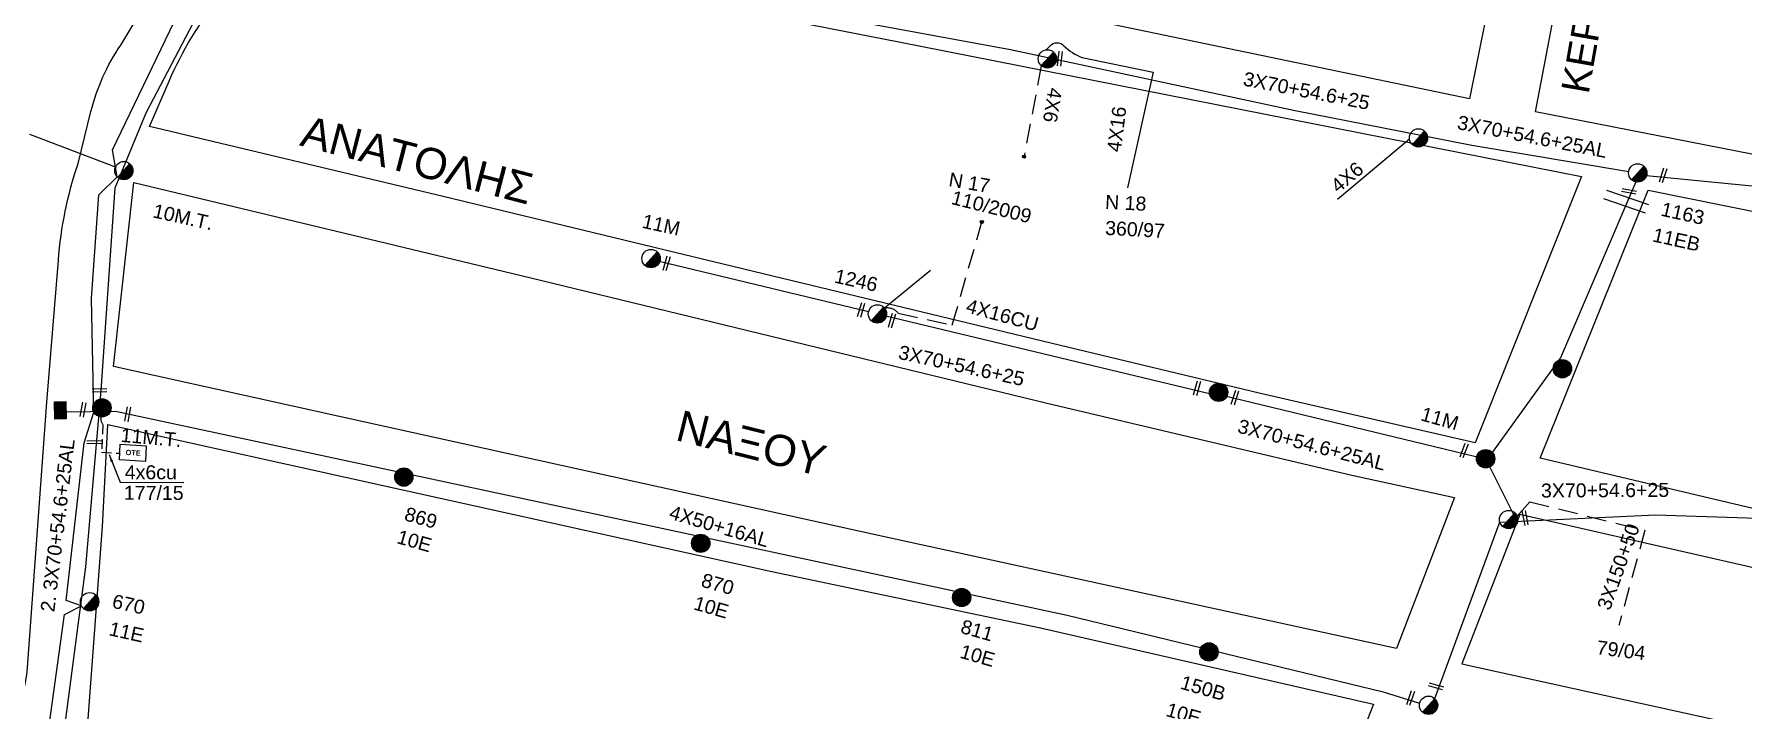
# Model space of a CAD drawing. Header units: millimetres. Extents: x 6950 to 9601, y 853 to 1951.
# Drawn here: x 7825.3 to 8045.2, y 1680.1 to 1767 of the extents above; entities that cross this region are included whole.
import ezdxf

# ---------------------------------------------------------------- set-up
doc = ezdxf.new("R2010")
doc.units = ezdxf.units.MM
doc.linetypes.add('DASHED', pattern=[19.05, 12.7, -6.35])
for name, color, linetype in [('Pillar OTE', 7, 'Continuous'), ('Άγνωστα', 7, 'Continuous'), ('Γυμνά εναέρια ΧΤ και ΦΟΠ (3Φ)   4x50+16AL', 7, 'Continuous'), ('Εναέρια παροχή ΧΤ 4x16', 7, 'SYN_LINE'), ('Επιγραφές - Σχήματα', 7, 'Continuous'), ('Μηχανική τομή', 7, 'Continuous'), ('Στύλος Ξύλινος', 7, 'Continuous'), ('Στύλος Ξύλινος @ 1', 7, 'Continuous'), ('Στύλος ΦΜ', 7, 'Continuous'), ('Στύλος ΦΜ @ 1', 7, 'Continuous'), ('Συνδέσεις', 7, 'Continuous'), ('Συνεστραμμένα ΧΤ   3x70+54.6+25 AL', 7, 'SYN_LINE'), ('Τομή', 7, 'Continuous'), ('Υπόβαθρο ΔΕΗ', 7, 'Continuous'), ('Υπόγεια καλώδια Παροχών ΧΤ   4x16CU', 7, 'DASHED'), ('Υπόγεια καλώδια Παροχών ΧΤ   4x50AL', 7, 'DASHED'), ('Υπόγεια καλώδια Παροχών ΧΤ   4x6', 7, 'DASHED')]:
    doc.layers.add(name, color=color, linetype=linetype)
doc.styles.add('arial', font='ARIAL.TTF')
doc.styles.get("Standard").update_dxf_attribs({"font": 'ARIAL.TTF'})
doc.linetypes.add('SYN_LINE', pattern='A,0.5,-0.0001,["/\\/\\/\\/",Standard,S=0.1,R=0,X=0,Y=-0.05],-0.25', length=0.7501)
doc.dimstyles.new('ISO-25', dxfattribs={"dimtxt": 2.5, "dimasz": 2.5, "dimexe": 1.25, "dimexo": 0.625, "dimtad": 1, "dimtxsty": 'Standard', "dimcen": 2.5, "dimadec": 0, "dimazin": 0, "dimtfac": 1, "dimtmove": 0, "dimatfit": 3, "dimfxl": 1, "dimarcsym": 0})

# ---------------------------------------------------------------- blocks, each defined once
blk = doc.blocks.new('ΤΟΜΗ')
at = {"layer": 'Τομή', "ltscale": 40}
for p, q in [((-5.68, 0), (5.68, 0)), ((5.68, -2.33), (-5.68, -2.33))]:
    blk.add_line(p, q, dxfattribs=at)
blk = doc.blocks.new('ΜΗΧΑΝΙΚΗ ΤΟΜΗ')
at = {"layer": 'Μηχανική τομή', "ltscale": 40}
for p, q in [((-1.89, 0.78), (1.89, 0.78)), ((1.89, 0), (-1.89, 0))]:
    blk.add_line(p, q, dxfattribs=at)
blk = doc.blocks.new('ΥΠΑΡΧΩΝ ΞΥΛΙΝΟΣ ΣΤΥΛΟΣ')
at = {"layer": 'Στύλος Ξύλινος'}
h = blk.add_hatch(color=7, dxfattribs=at)
h.paths.add_polyline_path([(-2.62, 0, 0.270008), (-1.29, -2.28), (1.3, 2.27, 0.576266)])
h.paths.add_polyline_path([(-1.29, -2.28, 0.574793), (2.62, 0, 0.268822), (1.3, 2.27)])
at = {"layer": 'Στύλος Ξύλινος', "color": 7}
blk.add_line((-1.29, -2.28), (1.3, 2.27), dxfattribs=at)
blk.add_circle((0, 0), 2.62, dxfattribs=at)
at = {"layer": 'Στύλος Ξύλινος', "flags": 4}
for tag, p in [('ΑΡΙΘΜΟΣ', (-4.91, 8.6)), ('ΤΥΠΟΣ', (-4.85, 3.39))]:
    blk.add_attdef(tag, p, '', height=4, dxfattribs=at)
blk = doc.blocks.new('ΥΠΑΡΧΩΝ ΤΣΙΜΕΝΤΕΝΙΟΣ ΣΤΥΛΟΣ')
at = {"layer": 'Στύλος ΦΜ'}
blk.add_hatch(color=7, dxfattribs=at).paths.add_polyline_path([(-1.29, -2.28, 0.574793), (2.62, 0, 0.268822), (1.3, 2.27)])
at = {"layer": 'Στύλος ΦΜ', "color": 7}
blk.add_line((-1.29, -2.28), (1.3, 2.27), dxfattribs=at)
blk.add_circle((0, 0), 2.62, dxfattribs=at)
at = {"layer": 'Στύλος ΦΜ', "flags": 4}
for tag, p in [('ΑΡΙΘΜΟΣ', (-4.68, 8.05)), ('ΤΥΠΟΣ', (-4.91, 3.03))]:
    blk.add_attdef(tag, p, '', height=4, dxfattribs=at)
blk = doc.blocks.new('_ΣΥΝΔΕΣΗ')
at = {"layer": 'Συνδέσεις', "linetype": 'SYN_LINE', "ltscale": 40}
blk.add_hatch(color=256, dxfattribs=at).paths.add_polyline_path([(0.5, -0.01, 1), (-0.5, -0.01, 1)])
at = {"layer": 'Συνδέσεις'}
blk.add_circle((0, -0.01), 0.5, dxfattribs=at)
blk = doc.blocks.new('PILLAR ΟΤΕ')
at = {"layer": 'Pillar OTE', "ltscale": 40}
blk.add_lwpolyline([(-3.31, 2.02), (3.39, 2.02), (3.39, -1.99), (-3.31, -1.99)], close=True, dxfattribs=at)
at = {"layer": 'Pillar OTE', "insert": (-1.81, 0.71), "char_height": 1.3575, "width": 109.961, "attachment_point": 1}
blk.add_mtext('{\\fArial|b1|i0|c161|p34;OTE}', dxfattribs=at)

msp = doc.modelspace()

# ---------------------------------------------------------------- hatches: boundary and pattern name
at = {"layer": 'Άγνωστα'}
h = msp.add_hatch(color=256, dxfattribs=at)
h.dxf.hatch_style = 1
h.paths.add_polyline_path([(7827.92, 1717.48), (7829.38, 1717.52), (7829.33, 1719.74), (7827.85, 1719.69)])

# ---------------------------------------------------------------- linework, layer by layer
at = {"layer": 'Άγνωστα', "color": 27, "linetype": 'Continuous', "ltscale": 20}
for points in [[(8031.39, 1748.01), (8021.71, 1725.37), (8021.67, 1725.31)], [(8005.52, 1681.53), (8013.83, 1704.02)]]:
    msp.add_lwpolyline(points, dxfattribs=at)
at = {"layer": 'Άγνωστα'}
msp.add_lwpolyline([(7829.38, 1717.52), (7827.92, 1717.48), (7827.85, 1719.69), (7829.33, 1719.74), (7829.38, 1717.52)], dxfattribs=at)
at = {"layer": 'Άγνωστα', "color": 27, "linetype": 'DASHED', "ltscale": 0.2}
msp.add_lwpolyline([(8016.12, 1705.01), (8017.74, 1706.84), (8032.57, 1703.18), (8029.21, 1690.93)], dxfattribs=at)
at = {"layer": 'Γυμνά εναέρια ΧΤ και ΦΟΠ (3Φ)   4x50+16AL', "color": 173, "ltscale": 40}
msp.add_lwpolyline([(8032.78, 1748.85), (8059.07, 1746.26), (8102.75, 1738.97)], dxfattribs=at)
at = {"layer": 'Γυμνά εναέρια ΧΤ και ΦΟΠ (3Φ)   4x50+16AL', "color": 27, "ltscale": 40}
msp.add_lwpolyline([(7829.3, 1718.43), (7835.7, 1718.5), (7908.42, 1702.92), (7958.19, 1692.26), (7998.87, 1682.41), (8003.57, 1680.92)], dxfattribs=at)
at = {"layer": 'Εναέρια παροχή ΧΤ 4x16', "color": 173, "ltscale": 20}
msp.add_lwpolyline([(7955.49, 1765), (7956.01, 1765.53, -0.418337), (7957.8, 1765.53, 0.109516), (7960.14, 1764.01), (7969.29, 1762.11), (7965.99, 1747.26)], format="xyb", dxfattribs=at)
at = {"layer": 'Συνεστραμμένα ΧΤ   3x70+54.6+25 AL', "color": 151, "linetype": 'SYN_LINE', "ltscale": 20}
msp.add_lwpolyline([(7828.22, 1673.58), (7826.87, 1675.87), (7829.15, 1692.33), (7831.33, 1693.44), (7829.38, 1694.15), (7831.67, 1714.43), (7832.92, 1718.39), (7832.62, 1732.99), (7833.57, 1746.36), (7835.94, 1748.65), (7835.32, 1752.14), (7847.24, 1776.93), (7849.29, 1777.32), (7850.93, 1778.95), (7865.72, 1786.85), (7869.04, 1786.11)], dxfattribs=at)
at = {"layer": 'Συνεστραμμένα ΧΤ   3x70+54.6+25 AL', "color": 27, "linetype": 'SYN_LINE', "ltscale": 20}
for points in [[(7828.67, 1673.99), (7831.89, 1698.47), (7833.87, 1721.18), (7835.68, 1747.25), (7839.65, 1756.9), (7849.89, 1776.4), (7868.19, 1785.18)], [(7932.64, 1731.29), (7904.62, 1738.01)], [(7933.79, 1731.02), (7976.54, 1720.78)], [(7978.14, 1720.56), (8012.07, 1712.38), (8012.09, 1712.33)], [(8013.83, 1704.02), (8013.9, 1704.22), (8033.95, 1705.18), (8047.07, 1704.74)]]:
    msp.add_lwpolyline(points, dxfattribs=at)
at = {"layer": 'Συνεστραμμένα ΧΤ   3x70+54.6+25 AL', "color": 173, "ltscale": 20}
msp.add_lwpolyline([(7879.79, 1781.87), (7905.3, 1773.47), (7950.91, 1765.05), (7987.57, 1757.2), (8010.29, 1752.74), (8030.49, 1749.35)], dxfattribs=at)
at = {"layer": 'Συνεστραμμένα ΧΤ   3x70+54.6+25 AL', "linetype": 'SYN_LINE', "ltscale": 15}
msp.add_lwpolyline([(7824.63, 1754.16), (7835.79, 1749.89)], dxfattribs=at)
at = {"layer": 'Συνεστραμμένα ΧΤ   3x70+54.6+25 AL', "color": 7, "linetype": 'SYN_LINE', "ltscale": 10}
msp.add_lwpolyline([(7940.64, 1736.62), (7934.7, 1731.76)], dxfattribs=at)
at = {"layer": 'Συνεστραμμένα ΧΤ   3x70+54.6+25 AL', "color": 27, "linetype": 'SYN_LINE', "ltscale": 15}
msp.add_lwpolyline([(8021.67, 1725.31), (8012.91, 1713.2)], dxfattribs=at)
at = {"layer": 'Συνεστραμμένα ΧΤ   3x70+54.6+25 AL', "color": 27, "linetype": 'SYN_LINE', "ltscale": 10}
msp.add_lwpolyline([(8012.09, 1712.33), (8015.93, 1704.68)], dxfattribs=at)
at = {"layer": 'Υπόβαθρο ΔΕΗ'}
for points in [[(7822.29, 1678.32, 0.099785), (7824.41, 1685.53), (7826.89, 1719.67), (7828.36, 1737.93, -0.061091), (7830.9, 1750.36), (7832.56, 1757.07, -0.090235), (7836.41, 1765.61), (7840.46, 1772.41), (7845.07, 1779.44), (7819.4, 1797.71), (7789.27, 1819.91), (7743.84, 1851.38), (7715.14, 1871.52), (7670.49, 1902.94)], [(8024.43, 1748.72), (8010.73, 1714.42), (7983.08, 1720.79), (7955.03, 1727.52), (7919.07, 1736.19), (7877.88, 1746.13), (7840.09, 1755.14), (7842.61, 1760.95, -0.067816), (7849.21, 1771.85, 0.006468), (7852.79, 1776.38), (7859.3, 1779.7), (7861.48, 1780.81), (7892.39, 1774.68), (7936.53, 1766.01), (8024.43, 1748.72)]]:
    msp.add_lwpolyline(points, format="xyb", dxfattribs=at)
msp.add_lwpolyline([(7978.25, 1854.44), (8008.29, 1832.88), (8022, 1822.59), (8016.41, 1790.66), (8010, 1758.69), (7952.47, 1770.64), (7913.9, 1778.32), (7918.16, 1799.73), (7925.9, 1813.57), (7941, 1838.39), (7959.56, 1867.84)], close=True, dxfattribs=at)
for points in [[(8029.97, 1817.32), (8056.57, 1799.23), (8041.69, 1773.42), (8047.85, 1769.79), (8062.14, 1795.27), (8077.84, 1784.53), (8058.37, 1749.23), (8018.49, 1757.03), (8029.97, 1817.32)], [(7838.07, 1747.92), (7889.02, 1735.72), (7955.64, 1719.52), (7994.85, 1710.27), (8008.06, 1707.39), (8000.61, 1687.97), (7934.68, 1702.33), (7864.33, 1717.86), (7835.44, 1724.26), (7838.07, 1747.92)], [(8033.01, 1746.95), (8063.39, 1740.79), (8111.72, 1731.05), (8121.5, 1729.25), (8107.57, 1691.51), (8019.07, 1712.45), (8033.01, 1746.95)], [(7834.72, 1716.78), (7872.89, 1708.33), (7920.21, 1697.86), (7954.76, 1690.62), (7997.66, 1680.82), (7988.71, 1658), (7980.94, 1639.73), (7924.99, 1652.42), (7877.79, 1662.63), (7855.44, 1667.81), (7831.74, 1672.58), (7834.05, 1703.68), (7834.72, 1716.78)], [(7836.3, 1709.39), (7844.53, 1709.33)], [(8009.02, 1685.99), (8069.02, 1672.77), (8098.14, 1666.3), (8104.81, 1684.27), (8051.04, 1697.3), (8016.48, 1705.22), (8009.02, 1685.99)]]:
    msp.add_lwpolyline(points, dxfattribs=at)
at = {"layer": 'Υπόγεια καλώδια Παροχών ΧΤ   4x16CU', "ltscale": 0.2}
msp.add_lwpolyline([(7934.7, 1731.76), (7934.96, 1731.78, -0.247949), (7936.46, 1731.11), (7943.42, 1729.58), (7947.23, 1742.86)], format="xyb", dxfattribs=at)
at = {"layer": 'Υπόγεια καλώδια Παροχών ΧΤ   4x6', "color": 173, "ltscale": 0.2}
msp.add_lwpolyline([(7954.88, 1762.96), (7952.66, 1751.25)], dxfattribs=at)
at = {"layer": 'Υπόγεια καλώδια Παροχών ΧΤ   4x6', "color": 173, "linetype": 'Continuous', "ltscale": 0.2}
msp.add_lwpolyline([(7992.99, 1745.79), (8002.26, 1753.55)], dxfattribs=at)
at = {"layer": 'Υπόγεια καλώδια Παροχών ΧΤ   4x6', "color": 27, "linetype": 'DASHED', "ltscale": 0.1}
msp.add_lwpolyline([(7833.98, 1718.01, 0.334441), (7834.1, 1716.81), (7833.92, 1713.22), (7836.19, 1713.1)], format="xyb", dxfattribs=at)

# ---------------------------------------------------------------- block references
at = {"layer": 'Pillar OTE', "xscale": 0.4999999999999999, "yscale": 0.4999999999999999, "zscale": 0.4999999999999999, "rotation": 356.5053399539056}
msp.add_blockref('PILLAR ΟΤΕ', (7837.93, 1713.14), dxfattribs=at)
at = {"layer": 'Μηχανική τομή'}
for p, xscale, yscale, zscale, rotation in [((7957.07, 1763.88), 0.4999999999999998, 0.4999999999999998, 0.4999999999999998, 264.0602241570845), ((8034.72, 1748.91), 0.4999999999999997, 0.4999999999999997, 0.4999999999999997, 252.5916535492508), ((8030.56, 1746.99), 0.4999999999999998, 0.4999999999999998, 0.4999999999999998, 169.3368392718851), ((7906.46, 1737.57), 0.4999999999999998, 0.4999999999999998, 0.4999999999999998, 253.2899388420784), ((7931.49, 1731.57), 0.4999999999999998, 0.4999999999999998, 0.4999999999999998, 253.2899388420784), ((7935.47, 1730.21), 0.4999999999999998, 0.4999999999999998, 0.4999999999999998, 253.2899388420784), ((7974.72, 1721.5), 0.4999999999999998, 0.4999999999999998, 0.4999999999999998, 254.1232549826702), ((7833.64, 1721.38), 0.4999999999999998, 0.4999999999999998, 0.4999999999999998, 181.3359665622073), ((7979.61, 1720.29), 0.4999999999999998, 0.4999999999999998, 0.4999999999999998, 251.7770520774077), ((7831.35, 1718.73), 0.4999999999999998, 0.4999999999999998, 0.4999999999999998, 259.3518821774632), ((7837.08, 1718.15), 0.4999999999999998, 0.4999999999999998, 0.4999999999999998, 259.3518821774632), ((7832.96, 1714.71), 0.4999999999999998, 0.4999999999999998, 0.4999999999999998, 181.3359665622073), ((8009.11, 1713.51), 0.4999999999999997, 0.4999999999999997, 0.4999999999999997, 249.4270200546808), ((8016.95, 1704.74), 0.4999999999999997, 0.4999999999999997, 0.4999999999999997, 281.5149172577607), ((8002.23, 1681.67), 0.4999999999999997, 0.4999999999999997, 0.4999999999999997, 250.24766987181), ((8005.72, 1683.28), 0.4999999999999998, 0.4999999999999998, 0.4999999999999998, 163.970892968263)]:
    msp.add_blockref('ΜΗΧΑΝΙΚΗ ΤΟΜΗ', p, dxfattribs=dict(at, xscale=xscale, yscale=yscale, zscale=zscale, rotation=rotation))
at = {"layer": 'Στύλος Ξύλινος @ 1', "ltscale": 40, "xscale": 0.449999999999818, "yscale": 0.449999999999818, "zscale": 0.449999999999818, "rotation": 344.0937290457079}
for p in [(8021.95, 1723.97), (7977.7, 1720.93)]:
    msp.add_blockref('ΥΠΑΡΧΩΝ ΞΥΛΙΝΟΣ ΣΤΥΛΟΣ', p, dxfattribs=at)
at = {"layer": 'Στύλος Ξύλινος @ 1', "ltscale": 40}
ref = msp.add_blockref('ΥΠΑΡΧΩΝ ΞΥΛΙΝΟΣ ΣΤΥΛΟΣ', (7833.97, 1718.93), dxfattribs=dict(at, xscale=0.4499999999998181, yscale=0.4499999999998181, zscale=0.4499999999998181, rotation=354.9808894978334))
ref.add_attrib('ΤΥΠΟΣ', '11M.T.', (7836.33, 1714.56), dxfattribs={"layer": 'Στύλος Ξύλινος', "height": 1.8, "rotation": 354.9809, "flags": 4})
ref = msp.add_blockref('ΥΠΑΡΧΩΝ ΞΥΛΙΝΟΣ ΣΤΥΛΟΣ', (8012.07, 1712.38), dxfattribs=dict(at, xscale=0.449999999999818, yscale=0.449999999999818, zscale=0.449999999999818, rotation=344.0937290457079))
ref.add_attrib('ΑΡΙΘΜΟΣ', '11M', (8003.58, 1717.36), dxfattribs={"layer": 'Στύλος Ξύλινος', "height": 1.8, "rotation": 344.0937, "flags": 4})
ref = msp.add_blockref('ΥΠΑΡΧΩΝ ΞΥΛΙΝΟΣ ΣΤΥΛΟΣ', (7872.83, 1710.03), dxfattribs=dict(at, xscale=0.449999999999818, yscale=0.449999999999818, zscale=0.449999999999818, rotation=344.0937290457079))
ref.add_attrib('ΤΥΠΟΣ', '869', (7872.77, 1704.5), dxfattribs={"layer": 'Στύλος Ξύλινος', "height": 1.8, "rotation": 344.0937, "flags": 4})
ref.add_attrib('ΑΡΙΘΜΟΣ', '10E', (7871.8, 1701.55), dxfattribs={"layer": 'Στύλος Ξύλινος', "height": 1.8, "rotation": 344.0937, "flags": 4})
ref = msp.add_blockref('ΥΠΑΡΧΩΝ ΞΥΛΙΝΟΣ ΣΤΥΛΟΣ', (7911.04, 1701.5), dxfattribs=dict(at, xscale=0.449999999999818, yscale=0.449999999999818, zscale=0.449999999999818, rotation=344.0937290457079))
ref.add_attrib('ΤΥΠΟΣ', '870', (7910.97, 1695.97), dxfattribs={"layer": 'Στύλος Ξύλινος', "height": 1.8, "rotation": 344.0937, "flags": 4})
ref.add_attrib('ΑΡΙΘΜΟΣ', '10E', (7910.01, 1693.02), dxfattribs={"layer": 'Στύλος Ξύλινος', "height": 1.8, "rotation": 344.0937, "flags": 4})
ref = msp.add_blockref('ΥΠΑΡΧΩΝ ΞΥΛΙΝΟΣ ΣΤΥΛΟΣ', (7944.63, 1694.53), dxfattribs=dict(at, xscale=0.449999999999818, yscale=0.449999999999818, zscale=0.449999999999818, rotation=344.0937290457079))
ref.add_attrib('ΤΥΠΟΣ', '811', (7944.36, 1690.01), dxfattribs={"layer": 'Στύλος Ξύλινος', "height": 1.8, "rotation": 344.0937, "flags": 4})
ref.add_attrib('ΑΡΙΘΜΟΣ', '10E', (7944.28, 1686.8), dxfattribs={"layer": 'Στύλος Ξύλινος', "height": 1.8, "rotation": 344.0937, "flags": 4})
ref = msp.add_blockref('ΥΠΑΡΧΩΝ ΞΥΛΙΝΟΣ ΣΤΥΛΟΣ', (7976.46, 1687.52), dxfattribs=dict(at, xscale=0.449999999999818, yscale=0.449999999999818, zscale=0.449999999999818, rotation=344.0937290457079))
ref.add_attrib('ΤΥΠΟΣ', '150B', (7972.65, 1682.82), dxfattribs={"layer": 'Στύλος Ξύλινος', "height": 1.8, "rotation": 344.0937, "flags": 4})
ref.add_attrib('ΑΡΙΘΜΟΣ', '10E', (7970.8, 1679.31), dxfattribs={"layer": 'Στύλος Ξύλινος', "height": 1.8, "rotation": 344.0937, "flags": 4})
at = {"layer": 'Στύλος ΦΜ @ 1', "ltscale": 40, "xscale": 0.4499999999998181, "yscale": 0.4499999999998181, "zscale": 0.4499999999998181, "rotation": 347.4962981754869}
for p in [(7955.67, 1763.84), (8003.43, 1753.67), (8015.03, 1704.56), (8004.72, 1680.66)]:
    msp.add_blockref('ΥΠΑΡΧΩΝ ΤΣΙΜΕΝΤΕΝΙΟΣ ΣΤΥΛΟΣ', p, dxfattribs=at)
at = {"layer": 'Στύλος ΦΜ @ 1', "ltscale": 40}
ref = msp.add_blockref('ΥΠΑΡΧΩΝ ΤΣΙΜΕΝΤΕΝΙΟΣ ΣΤΥΛΟΣ', (7836.79, 1749.46), dxfattribs=dict(at, xscale=0.4499999999998181, yscale=0.4499999999998181, zscale=0.4499999999998181, rotation=347.4962981754869))
ref.add_attrib('ΤΥΠΟΣ', '10M.T.', (7840.41, 1743.46), dxfattribs={"layer": 'Στύλος ΦΜ', "height": 1.8, "rotation": 347.4963, "flags": 4})
ref = msp.add_blockref('ΥΠΑΡΧΩΝ ΤΣΙΜΕΝΤΕΝΙΟΣ ΣΤΥΛΟΣ', (8031.65, 1749.16), dxfattribs=dict(at, xscale=0.4499999999998181, yscale=0.4499999999998181, zscale=0.4499999999998181, rotation=347.4962981754869))
ref.add_attrib('ΤΥΠΟΣ', '1163', (8034.52, 1743.68), dxfattribs={"layer": 'Στύλος ΦΜ', "height": 1.8, "rotation": 347.4963, "flags": 4})
ref.add_attrib('ΑΡΙΘΜΟΣ', '11EB', (8033.44, 1740.37), dxfattribs={"layer": 'Στύλος ΦΜ', "height": 1.8, "rotation": 347.4963, "flags": 4})
ref = msp.add_blockref('ΥΠΑΡΧΩΝ ΤΣΙΜΕΝΤΕΝΙΟΣ ΣΤΥΛΟΣ', (7904.65, 1738.14), dxfattribs=dict(at, xscale=0.4499999999998181, yscale=0.4499999999998181, zscale=0.4499999999998181, rotation=347.4962981754869))
ref.add_attrib('ΑΡΙΘΜΟΣ', '11Μ', (7903.38, 1742.13), dxfattribs={"layer": 'Στύλος ΦΜ', "height": 1.8, "rotation": 347.4963, "flags": 4})
ref = msp.add_blockref('ΥΠΑΡΧΩΝ ΤΣΙΜΕΝΤΕΝΙΟΣ ΣΤΥΛΟΣ', (7933.79, 1731.02), dxfattribs=dict(at, xscale=0.4499999999998181, yscale=0.4499999999998181, zscale=0.4499999999998181, rotation=347.4962981754869))
ref.add_attrib('ΤΥΠΟΣ', '1246', (7928.13, 1735.07), dxfattribs={"layer": 'Στύλος ΦΜ', "height": 1.8, "rotation": 347.4963, "flags": 4})
ref = msp.add_blockref('ΥΠΑΡΧΩΝ ΤΣΙΜΕΝΤΕΝΙΟΣ ΣΤΥΛΟΣ', (7832.38, 1693.98), dxfattribs=dict(at, xscale=0.4499999999998181, yscale=0.4499999999998181, zscale=0.4499999999998181, rotation=347.4962981754869))
ref.add_attrib('ΤΥΠΟΣ', '670', (7835.17, 1693.23), dxfattribs={"layer": 'Στύλος ΦΜ', "height": 1.8, "rotation": 347.4963, "flags": 4})
ref.add_attrib('ΑΡΙΘΜΟΣ', '11E', (7834.77, 1689.69), dxfattribs={"layer": 'Στύλος ΦΜ', "height": 1.8, "rotation": 347.4963, "flags": 4})
at = {"layer": 'Συνδέσεις', "xscale": 0.4, "yscale": 0.4, "zscale": 0.25}
for p in [(7952.66, 1751.25), (7952.66, 1751.25), (7947.23, 1742.86), (7947.23, 1742.86)]:
    msp.add_blockref('_ΣΥΝΔΕΣΗ', p, dxfattribs=at)
at = {"layer": 'Τομή', "xscale": 0.4999999999999997, "yscale": 0.4999999999999997, "zscale": 0.4999999999999997, "rotation": 161.0293473464232}
msp.add_blockref('ΤΟΜΗ', (8029.95, 1744.91), dxfattribs=at)

# ---------------------------------------------------------------- texts
at = {"ltscale": 40, "char_height": 4, "width": 94.4586, "attachment_point": 1, "style": 'arial'}
for s, insert, rotation in [('ANATOΛHΣ', (7860.31, 1756.59), 345.4588), ('NAΞOY', (7908.6, 1718.69), 345.9265)]:
    msp.add_mtext(s, dxfattribs=dict(at, insert=insert, rotation=rotation))
at = {"layer": 'Άγνωστα', "ltscale": 40, "width": 34.5395, "attachment_point": 1, "style": 'arial'}
for s, insert, char_height, rotation in [('ΚΕΡΑΣΟΥΝΤΟΣ', (8021.77, 1759.82), 3.6, 80.0371), ('3X70+54.6+25', (7981.1, 1762.2), 1.8, 348.9415), ('N 17', (7943.16, 1749.24), 1.8, 350.4544), ('110/2009', (7943.6, 1746.93), 1.8, 346.0897), ('N 18', (7963.15, 1746.35), 1.8, 356.9919), ('360/97', (7963.15, 1743), 1.8, 356.9919), ('3X70+54.6+25', (7936.75, 1727.02), 1.8, 347.6115), ('3X70+54.6+25AL', (7980.47, 1717.52), 1.8, 345.3922), ('2. 3X70+54.6+25AL', (7826.05, 1692.81), 1.8, 83.2155), ('3X70+54.6+25', (8019.19, 1709.19), 1.8, 0.2941), ('3X150+50', (8026.36, 1693.36), 1.8, 70.3026), ('79/04', (8026.5, 1689.02), 1.8, 352.923)]:
    msp.add_mtext(s, dxfattribs=dict(at, insert=insert, char_height=char_height, rotation=rotation))
at = {"layer": 'Γυμνά εναέρια ΧΤ και ΦΟΠ (3Φ)   4x50+16AL', "ltscale": 40, "insert": (7907.36, 1706.42), "char_height": 1.8, "width": 34.5395, "attachment_point": 1, "rotation": 343.604, "style": 'arial'}
msp.add_mtext('4X50+16AL', dxfattribs=at)
at = {"layer": 'Εναέρια παροχή ΧΤ 4x16', "ltscale": 20, "insert": (7963.32, 1751.99), "char_height": 1.8, "width": 34.5395, "attachment_point": 1, "rotation": 82.819, "style": 'arial'}
msp.add_mtext('4X16', dxfattribs=at)
at = {"layer": 'Συνεστραμμένα ΧΤ   3x70+54.6+25 AL', "ltscale": 20, "insert": (8008.65, 1756.59), "char_height": 1.8, "width": 34.5395, "attachment_point": 1, "rotation": 348.9415, "style": 'arial'}
msp.add_mtext('3X70+54.6+25AL', dxfattribs=at)
at = {"layer": 'Υπόγεια καλώδια Παροχών ΧΤ   4x16CU', "ltscale": 0.2, "insert": (7945.53, 1732.99), "char_height": 1.8, "width": 34.5395, "attachment_point": 1, "rotation": 344.8133, "style": 'arial'}
msp.add_mtext('4X16CU', dxfattribs=at)
at = {"layer": 'Υπόγεια καλώδια Παροχών ΧΤ   4x50AL', "color": 7, "ltscale": 0.2, "char_height": 1.8, "attachment_point": 1, "rotation": 359.8993}
for s, insert in [('4x6cu', (7836.91, 1711.55)), ('177/15', (7836.8, 1708.9))]:
    msp.add_mtext_dynamic_manual_height_columns(s, width=1.8, gutter_width=12.5, heights=[0.118], dxfattribs=dict(at, insert=insert))
at = {"layer": 'Υπόγεια καλώδια Παροχών ΧΤ   4x6', "ltscale": 0.2, "char_height": 1.8, "width": 34.5395, "attachment_point": 1, "style": 'arial'}
for insert, rotation in [((7957.59, 1759.93), 260.5128), ((7991.94, 1747.87), 39.8522)]:
    msp.add_mtext('4X6', dxfattribs=dict(at, insert=insert, rotation=rotation))

# ---------------------------------------------------------------- leaders
at = {"layer": 'Επιγραφές - Σχήματα', "ltscale": 40}
msp.add_leader([(7834.89, 1712.95), (7836.3, 1709.39)], dimstyle='ISO-25', override={"dimasz": 1, "dimtad": 0}, dxfattribs=at)

doc.saveas('drawing.dxf')
